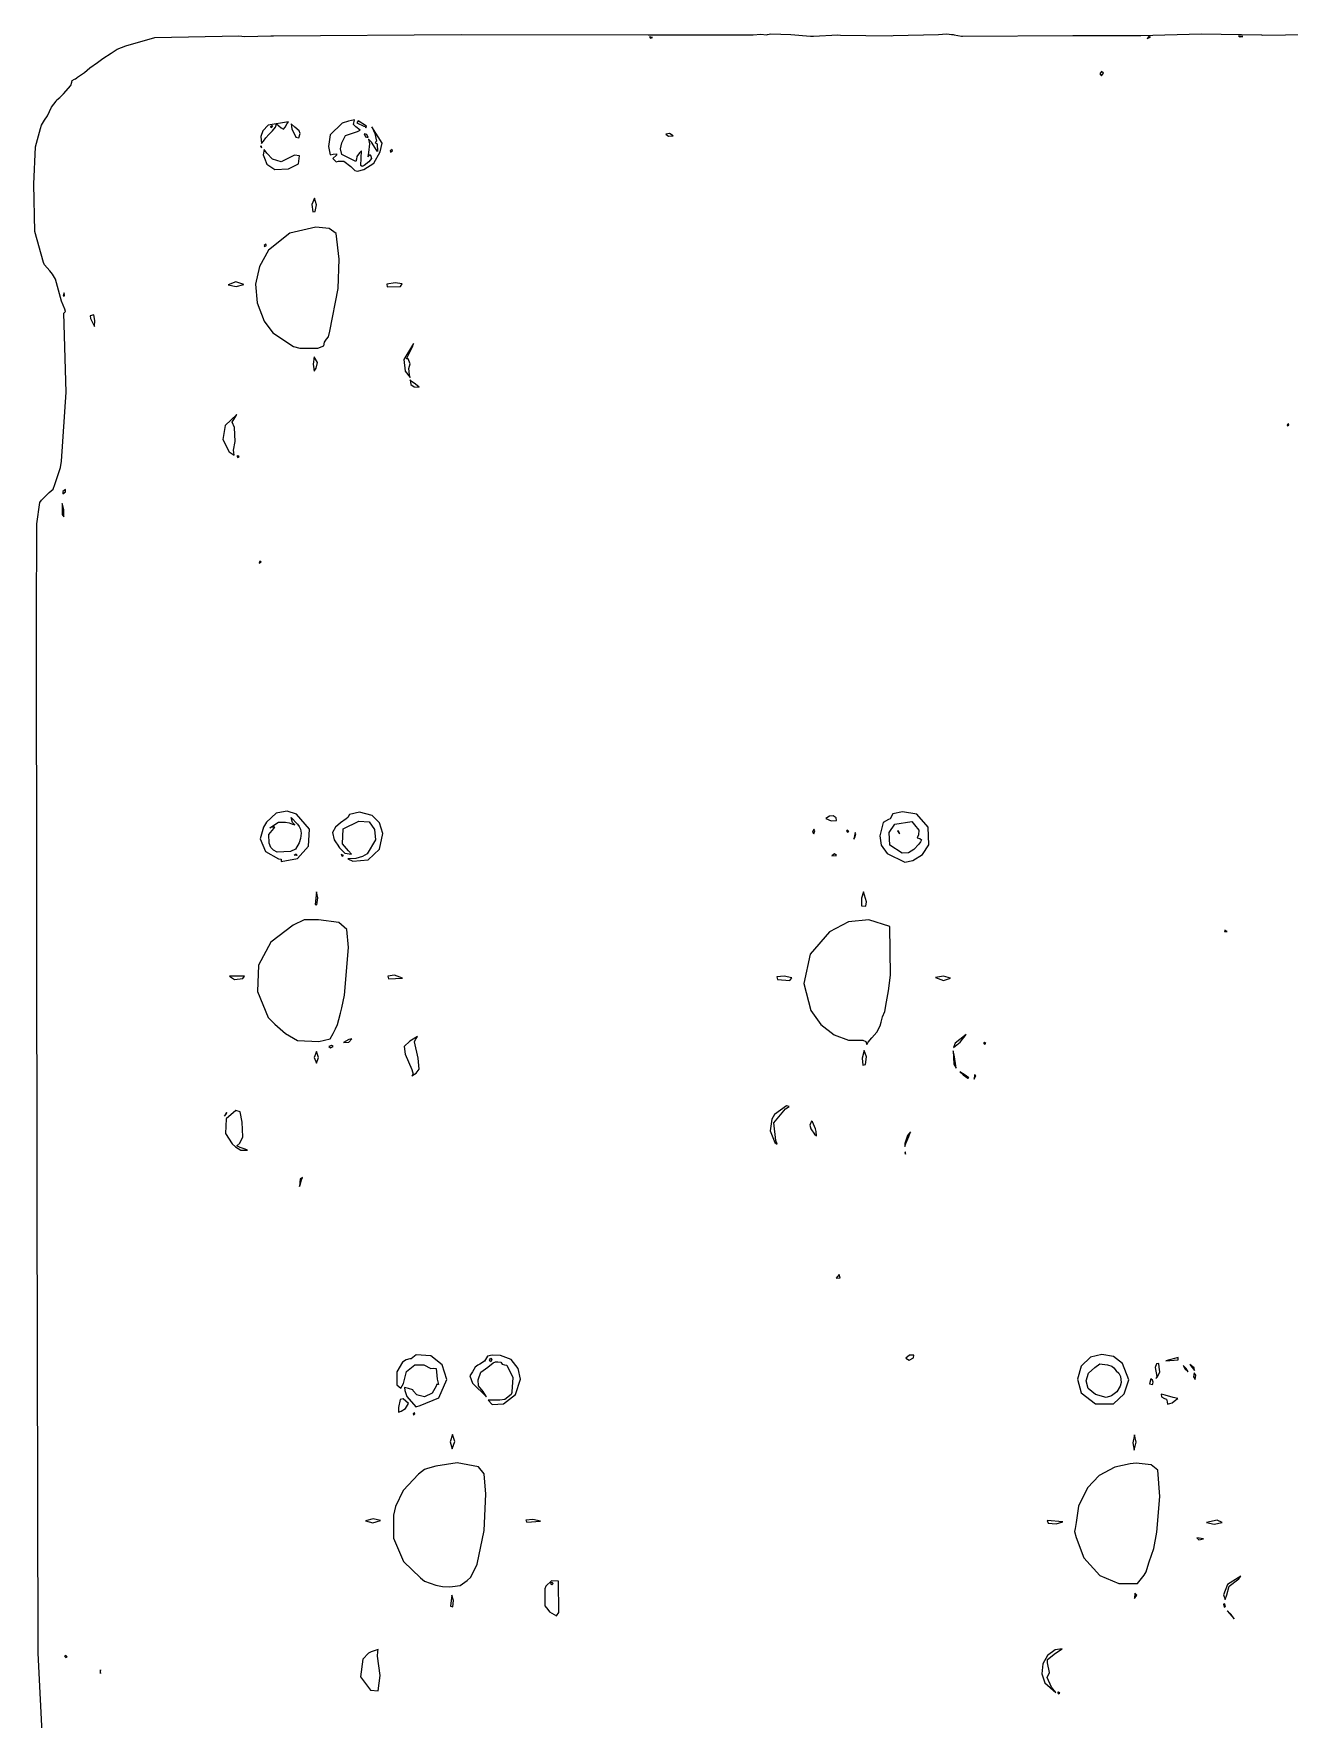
# Model space of a CAD drawing. Extents: x -33 to 316, y 14 to 132.
# Drawn here: x -32.5 to 11.3, y 73 to 131.9 of the extents above; entities that cross this region are included whole.
import ezdxf

# ---------------------------------------------------------------- set-up
doc = ezdxf.new("R2010")
doc.units = 0
doc.layers.add('Layer_1', color=7, linetype='CONTINUOUS')

msp = doc.modelspace()

# ---------------------------------------------------------------- linework, layer by layer
at = {"layer": 'Layer_1', "color": 7}
msp.add_lwpolyline([(-32.21855, 72.10727), (-32.379681, 75.344985), (-32.416631, 91.22077), (-32.439101, 111.41377), (-32.42546, 114.792923), (-32.319176, 115.54127), (-32.257946, 115.61537), (-31.992452, 115.89092), (-31.856807, 116.00643), (-31.792647, 116.16856), (-31.604436, 116.75559), (-31.562746, 116.97446), (-31.405171, 119.39362), (-31.480361, 122.15143), (-31.422961, 122.20743), (-31.447981, 122.28933), (-31.56224, 122.56536), (-31.778897, 123.33665), (-31.878287, 123.50582), (-31.972667, 123.63213), (-32.156622, 123.83347), (-32.194662, 123.92237), (-32.498258, 125.00207), (-32.535208, 126.64957), (-32.469448, 127.9619), (-32.295393, 128.59903), (-32.259303, 128.70926), (-32.154004, 128.8929), (-32.054224, 129.03667), (-31.915444, 129.34198), (-31.835964, 129.44781), (-31.749844, 129.55365), (-31.730804, 129.59705), (-31.627469, 129.68585), (-31.497294, 129.80605), (-31.240221, 130.10395), (-31.209431, 130.22248), (-31.188261, 130.27328), (-31.116291, 130.31808), (-31.073961, 130.33678), (-31.031631, 130.36248), (-31.004521, 130.38728), (-30.763962, 130.55272), (-30.572471, 130.71447), (-30.302498, 130.90441), (-30.119634, 131.04102), (-29.835589, 131.2346), (-29.618607, 131.37394), (-29.314801, 131.4826), (-28.301128, 131.77473), (-25.376792, 131.83683), (-25.158461, 131.81733), (-24.255465, 131.83503), (-24.160765, 131.83303), (-17.606455, 131.88013), (-11.071464, 131.87513), (-9.251131, 131.87521), (-7.409631, 131.87321), (-7.145048, 131.89441), (-6.943316, 131.86821), (-6.906266, 131.87621), (-6.790498, 131.90911), (-6.097296, 131.87711), (-5.408088, 131.82301), (-5.301697, 131.82601), (-4.446201, 131.86861), (-4.355051, 131.86261), (-2.590191, 131.83791), (-2.515641, 131.84291), (-0.930063, 131.88411), (-0.660037, 131.89971), (-0.563237, 131.89071), (-0.484017, 131.88571), (-0.423987, 131.87671), (-0.392127, 131.86771), (-0.127652, 131.82431), (-0.094162, 131.82831), (3.758636, 131.84211), (3.836956, 131.84611), (6.000675, 131.84711), (6.126447, 131.84511), (8.240781, 131.90081), (10.340324, 131.86831), (10.368854, 131.86031), (12.820149, 131.88821)], dxfattribs=at)
for points in [[(-10.923523, 131.77403), (-11.028929, 131.79833), (-10.989519, 131.75533), (-10.923519, 131.77403)], [(6.465787, 131.78973), (6.415517, 131.81433), (6.348477, 131.74723), (6.465787, 131.78973)], [(9.69281, 131.81433), (9.5435, 131.83813), (9.60565, 131.79763), (9.69281, 131.81423)], [(4.824477, 130.52631), (4.760977, 130.58531), (4.697477, 130.50201), (4.760977, 130.44301), (4.824477, 130.52631)], [(-24.512522, 128.16094), (-24.431442, 128.27077), (-24.325978, 128.38913), (-24.195392, 128.51293), (-24.08919, 128.64212), (-24.05697, 128.76456), (-23.896947, 128.62546), (-23.811337, 128.58036), (-23.751367, 128.64486), (-23.680317, 128.77078), (-23.641237, 128.82978), (-24.342968, 128.71597), (-24.527864, 128.51683), (-24.602164, 128.31632), (-24.576014, 128.07233), (-24.512514, 128.16093)], [(-24.258522, 128.66498), (-24.213692, 128.70728), (-24.195022, 128.66498), (-24.239852, 128.62268), (-24.258522, 128.66498)], [(-23.27204, 128.27339), (-23.22506, 128.42691), (-23.26334, 128.52281), (-23.417802, 128.64439), (-23.538384, 128.764826), (-23.519273, 128.58479), (-23.37818, 128.29296), (-23.272039, 128.27338)], [(-21.011247, 127.16235), (-20.651951, 127.3874), (-20.431732, 127.78831), (-20.363852, 128.09106), (-20.722958, 128.65861), (-20.62002, 128.4287), (-20.55788, 128.15694), (-20.60551, 128.10404), (-20.53848, 128.06174), (-20.53368, 127.79685), (-20.60188, 127.89722), (-20.732125, 128.12227), (-20.837002, 128.22047), (-20.808662, 128.06856), (-20.845092, 127.76164), (-20.869682, 127.60663), (-20.829512, 127.64893), (-20.782652, 127.69123), (-20.759112, 127.63043), (-20.735112, 127.55393), (-20.832742, 127.4363), (-20.991803, 127.30118), (-21.068383, 127.26788), (-21.104783, 127.31008), (-21.084843, 127.81824), (-21.156303, 127.74414), (-21.250223, 127.61794), (-21.257723, 127.52724), (-21.289303, 127.44034), (-21.77125, 127.68748), (-21.82012, 127.8941), (-21.77315, 128.10347), (-21.646556, 128.3528), (-21.221104, 128.49718), (-21.131635, 128.538536), (-21.284604, 128.65163), (-21.369274, 128.74143), (-21.335664, 128.89658), (-21.536748, 128.85038), (-21.766385, 128.78728), (-22.179948, 128.37416), (-22.240848, 127.96746), (-22.185971, 127.68429), (-22.081431, 127.70172), (-21.956378, 127.70972), (-21.964478, 127.66462), (-22.086948, 127.54965), (-21.974947, 127.43806), (-21.887887, 127.45196), (-21.70797, 127.46096), (-21.464553, 127.27717), (-21.316387, 127.12736), (-21.228817, 127.10396), (-21.011274, 127.16196)], [(-20.914519, 128.67554), (-21.199939, 128.86326), (-21.252859, 128.79726), (-21.001265, 128.68461), (-20.956525, 128.66741), (-20.935355, 128.62261), (-20.914515, 128.67551)], [(-20.895298, 128.38669), (-20.988912, 128.408778), (-20.948978, 128.31019), (-20.852968, 128.28739), (-20.895298, 128.38669)], [(-10.203856, 128.34259), (-10.330856, 128.41989), (-10.454087, 128.40264), (-10.362606, 128.32749), (-10.203856, 128.34249)], [(-24.591936, 127.99889), (-24.615636, 127.97519), (-24.563036, 127.92299), (-24.591936, 127.99889)], [(-23.631685, 127.18928), (-23.292594, 127.370005), (-23.255049, 127.63839), (-23.427071, 127.67039), (-23.893692, 127.43747), (-24.192461, 127.524145), (-24.393076, 127.73538), (-24.481856, 127.86064), (-24.518146, 127.68), (-24.470196, 127.55927), (-24.396116, 127.35514), (-24.113881, 127.163284), (-23.631695, 127.18928)], [(-20.004222, 127.81853), (-20.020392, 127.86083), (-20.088892, 127.81853), (-20.072722, 127.77623), (-20.004222, 127.81853)], [(-22.658326, 125.92732), (-22.732406, 126.16739), (-22.819186, 125.94161), (-22.790086, 125.68673), (-22.701993, 125.697154), (-22.658328, 125.92732)], [(-22.615685, 120.92486), (-22.402761, 121.010153), (-22.377424, 121.13683), (-22.309894, 121.23593), (-22.243544, 121.32463), (-22.191224, 121.52189), (-21.900909, 123.0135), (-21.871669, 124.03209), (-21.972663, 124.93081), (-22.221823, 125.108801), (-22.681777, 125.15732), (-23.589879, 124.946496), (-24.329781, 124.347), (-24.653155, 123.783904), (-24.789271, 123.156911), (-24.735561, 122.505838), (-24.489458, 121.8705), (-24.186614, 121.46305), (-23.459131, 120.97933), (-23.242514, 120.92093), (-22.615677, 120.92493)], [(-24.406689, 124.51631), (-24.422859, 124.55861), (-24.491359, 124.51631), (-24.475189, 124.47401), (-24.406689, 124.51631)], [(-25.197697, 123.15103), (-25.478281, 123.243469), (-25.740189, 123.13853), (-25.461918, 123.07693), (-25.197697, 123.15103)], [(-19.726073, 123.07846), (-19.661757, 123.17159), (-19.916857, 123.20397), (-20.197581, 123.166021), (-20.189363, 123.07288), (-19.726073, 123.07888)], [(-31.472613, 122.85468), (-31.510353, 122.75508), (-31.463283, 122.75208), (-31.472583, 122.85439)], [(-30.396855, 121.89126), (-30.432516, 122.089365), (-30.566189, 122.05914), (-30.555609, 121.95984), (-30.481529, 121.81954), (-30.410969, 121.67957), (-30.396859, 121.89123)], [(-19.408955, 119.99606), (-19.432525, 120.21948), (-19.390195, 120.38498), (-19.453695, 120.55229), (-19.517195, 120.54829), (-19.294092, 120.9919), (-19.275202, 121.0871), (-19.603919, 120.52554), (-19.556835, 120.125429), (-19.382615, 119.90177), (-19.408965, 119.99587)], [(-22.669279, 120.23006), (-22.627909, 120.42894), (-22.739704, 120.62164), (-22.776854, 120.36764), (-22.739347, 120.123448), (-22.669277, 120.23006)], [(-19.072141, 119.56418), (-19.196642, 119.67058), (-19.347856, 119.77552), (-19.390186, 119.81732), (-19.358436, 119.66043), (-19.250499, 119.57713), (-19.072137, 119.56423)], [(-25.549689, 117.27731), (-25.556989, 117.36201), (-25.503309, 117.66892), (-25.523759, 118.15576), (-25.602629, 118.33726), (-25.507379, 118.48854), (-25.443879, 118.60954), (-25.854416, 118.22345), (-25.931623, 117.74185), (-25.705953, 117.30909), (-25.535231, 117.19267), (-25.549711, 117.27737)], [(11.301477, 118.25098), (11.282807, 118.29328), (11.237977, 118.25098), (11.256647, 118.20868), (11.301477, 118.25098)], [(-25.359189, 117.12663), (-25.401519, 117.17143), (-25.443849, 117.15273), (-25.401519, 117.10793), (-25.359189, 117.12663)], [(-31.427464, 115.9033), (-31.426605, 115.986525), (-31.518454, 115.9229), (-31.523954, 115.838), (-31.427494, 115.9033)], [(-31.480717, 115.27707), (-31.539857, 115.49932), (-31.538357, 115.11554), (-31.482397, 115.03364), (-31.480697, 115.27706)], [(-24.596899, 113.44951), (-24.639919, 113.48891), (-24.658589, 113.42291), (-24.596899, 113.44951)], [(-23.327413, 103.10655), (-22.943068, 103.534578), (-22.904029, 104.13296), (-23.352027, 104.656195), (-23.681689, 104.753209), (-24.004522, 104.70063), (-24.071322, 104.68613), (-24.402868, 104.37722), (-24.51288, 104.19544), (-24.626445, 103.791938), (-24.44257, 103.34924), (-23.983162, 103.09551), (-23.891242, 103.07821), (-23.889042, 102.99391), (-23.327393, 103.10664)], [(-24.031547, 103.32848), (-24.157218, 103.39198), (-24.258522, 103.48938), (-24.307352, 103.63558), (-24.324056, 103.937059), (-24.14532, 104.15402), (-24.11162, 104.19842), (-24.19981, 104.19242), (-24.2882, 104.16962), (-23.990166, 104.37299), (-23.745027, 104.37211), (-23.619128, 104.34721), (-23.49385, 104.29971), (-23.41185, 104.27291), (-23.49652, 104.36561), (-23.5405, 104.53495), (-23.327184, 104.29866), (-23.259294, 104.22166), (-23.216274, 104.13076), (-23.191914, 103.9871), (-23.215524, 103.79708), (-23.263484, 103.64564), (-23.396077, 103.43429), (-23.56963, 103.34959), (-24.03154, 103.32839)], [(-20.854366, 103.05191), (-20.462486, 103.425656), (-20.338037, 103.97419), (-20.463741, 104.342874), (-20.711177, 104.60901), (-21.154733, 104.72155), (-21.505749, 104.64185), (-21.566859, 104.52936), (-21.620769, 104.49176), (-21.823947, 104.34359), (-21.999335, 104.19634), (-22.097439, 104.015395), (-22.036015, 103.75789), (-21.972515, 103.64903), (-21.934325, 103.60363), (-21.851355, 103.47518), (-21.667263, 103.28811), (-21.439782, 103.25596), (-21.539472, 103.37132), (-21.753136, 103.61127), (-21.724188, 104.138963), (-21.185528, 104.41152), (-20.822613, 104.38522), (-20.638615, 104.112961), (-20.594013, 103.74933), (-20.889465, 103.26501), (-21.056248, 103.17761), (-21.284207, 103.09931), (-21.570143, 103.085348), (-21.390904, 103.00801), (-20.854363, 103.05191)], [(-4.506232, 104.51979), (-4.608735, 104.59849), (-4.744829, 104.57729), (-4.864948, 104.50179), (-4.68273, 104.42309), (-4.49528, 104.433303), (-4.506232, 104.51979)], [(-1.834247, 103.03241), (-1.490705, 103.241335), (-1.271783, 103.58172), (-1.296197, 104.197929), (-1.695148, 104.65471), (-2.192013, 104.73211), (-2.532796, 104.662239), (-2.627536, 104.48514), (-2.685206, 104.46104), (-2.863776, 104.35879), (-2.983713, 103.8982), (-2.938426, 103.570164), (-2.72663, 103.2777), (-2.115295, 102.97099), (-1.834252, 103.03239)], [(-2.202856, 103.29331), (-2.630419, 103.565031), (-2.663382, 104.00872), (-2.46159, 104.30068), (-1.86419, 104.39418), (-1.77594, 104.27976), (-1.624764, 104.09736), (-1.634814, 103.92387), (-1.677648, 103.825815), (-1.587664, 103.80054), (-1.525524, 103.75634), (-1.564914, 103.68834), (-1.617834, 103.59894), (-1.800688, 103.41902), (-1.984133, 103.29672), (-2.202861, 103.29372)], [(-5.250856, 104.07431), (-5.293186, 104.13281), (-5.335516, 104.02198), (-5.293186, 103.96348), (-5.250856, 104.07431)], [(-4.065523, 104.04564), (-4.107853, 104.09044), (-4.150183, 104.07174), (-4.107853, 104.02694), (-4.065523, 104.04564)], [(-3.853856, 103.83345), (-3.825496, 103.9674), (-3.841606, 104.0138), (-3.890316, 103.7734), (-3.853856, 103.8334)], [(-2.324689, 104.05558), (-2.370899, 104.06578), (-2.297749, 103.9603), (-2.324689, 104.0555)], [(-23.434165, 103.22402), (-23.372025, 103.26452), (-23.347005, 103.20742), (-23.434165, 103.22402)], [(-21.719371, 103.2025), (-21.797411, 103.2425), (-21.759631, 103.1786), (-21.719371, 103.2024)], [(-4.49942, 103.2125), (-4.57, 103.2654), (-4.65819, 103.1988), (-4.49942, 103.2125)], [(-22.607522, 101.72584), (-22.660442, 101.942), (-22.710612, 101.49488), (-22.643838, 101.48124), (-22.607521, 101.72584)], [(-3.469417, 101.43409), (-3.452197, 101.59284), (-3.550817, 101.94388), (-3.628207, 101.71927), (-3.618907, 101.45526), (-3.469367, 101.43406)], [(-22.184124, 96.8092), (-22.080073, 96.98671), (-21.991603, 97.15595), (-21.930193, 97.30178), (-21.881173, 97.4778), (-21.817673, 97.69726), (-21.774433, 97.88864), (-21.675223, 98.33314), (-21.546382, 99.98934), (-21.598453, 100.625896), (-21.880836, 100.86604), (-22.586349, 100.95734), (-23.094349, 100.95782), (-23.468895, 100.77871), (-24.251323, 100.181868), (-24.679101, 99.37228), (-24.722484, 98.458727), (-24.351728, 97.54999), (-24.110065, 97.31715), (-23.741711, 96.9954), (-23.320713, 96.745669), (-22.571893, 96.71064), (-22.184117, 96.80924)], [(-3.263865, 96.84226), (-3.092612, 97.03842), (-2.976473, 97.26178), (-2.933533, 97.38878), (-2.887273, 97.57114), (-2.810763, 97.76164), (-2.750253, 98.10031), (-2.686123, 98.48131), (-2.611943, 99.03164), (-2.640623, 100.73049), (-3.367996, 100.95729), (-4.081848, 100.88618), (-4.742863, 100.54501), (-5.417074, 99.76438), (-5.636819, 98.74075), (-5.389034, 97.79373), (-5.039539, 97.300741), (-4.583818, 96.943369), (-4.077973, 96.753537), (-3.578109, 96.76317), (-3.472863, 96.71117), (-3.439784, 96.602206), (-3.395493, 96.68297), (-3.263871, 96.84223)], [(9.142477, 100.55564), (9.068397, 100.59734), (9.057817, 100.55564), (9.142487, 100.55564)], [(-25.22822, 98.90683), (-25.17, 98.99153), (-25.697854, 98.99753), (-25.527206, 98.870903), (-25.228219, 98.90653)], [(-19.655067, 98.92203), (-19.93996, 99.02573), (-20.162219, 98.991436), (-20.147029, 98.89808), (-19.655067, 98.92208)], [(-6.122152, 98.84583), (-6.055192, 98.93053), (-6.330358, 98.98953), (-6.581485, 98.965939), (-6.554725, 98.871), (-6.122154, 98.8459)], [(-0.517044, 98.91823), (-0.757921, 98.98953), (-1.041615, 98.94243), (-0.756651, 98.84393), (-0.517044, 98.91823)], [(-22.078356, 96.53398), (-22.139356, 96.57628), (-22.226516, 96.53398), (-22.165516, 96.49168), (-22.078356, 96.53398)], [(-21.528022, 96.69337), (-21.424937, 96.80175), (-21.53077, 96.78355), (-21.714995, 96.67452), (-21.528022, 96.69342)], [(-19.180223, 95.60808), (-19.074921, 95.74566), (-19.110081, 96.13181), (-19.232002, 96.70331), (-19.206242, 96.78071), (-19.136182, 96.88654), (-19.398975, 96.7255), (-19.593899, 96.53604), (-19.560599, 96.26751), (-19.328096, 95.72962), (-19.285976, 95.57503), (-19.333066, 95.51793), (-19.180223, 95.60803)], [(0.028333, 96.95088), (-0.357338, 96.65638), (-0.408684, 96.500126), (-0.18144, 96.69128), (0.028333, 96.9509)], [(0.718144, 96.6366), (0.675814, 96.6814), (0.633484, 96.6627), (0.675814, 96.6179), (0.718144, 96.6366)], [(-22.586356, 96.15298), (-22.660436, 96.35658), (-22.734516, 96.15298), (-22.660436, 95.94937), (-22.586356, 96.15298)], [(-3.488249, 95.90945), (-3.452779, 96.17373), (-3.527239, 96.39909), (-3.599859, 96.1348), (-3.573372, 95.879768), (-3.488252, 95.90945)], [(-0.340914, 95.94364), (-0.382524, 96.25025), (-0.424854, 96.38562), (-0.401204, 95.92055), (-0.319488, 95.785126), (-0.340904, 95.94365)], [(0.121949, 95.44701), (-0.043856, 95.55672), (-0.192023, 95.65272), (-0.073246, 95.543), (0.09256, 95.43329), (0.12195, 95.44699)], [(0.370138, 95.52129), (0.317218, 95.54159), (0.305388, 95.40131), (0.370128, 95.52125)], [(-25.785921, 94.20564), (-25.801351, 94.22934), (-25.867181, 94.10587), (-25.785911, 94.20567)], [(-25.070264, 92.91553), (-25.145404, 92.94953), (-25.326006, 93.00393), (-25.445222, 93.06563), (-25.339204, 93.15943), (-25.2321, 93.383765), (-25.254134, 93.88824), (-25.326392, 94.256056), (-25.477294, 94.30627), (-25.809526, 94.00602), (-25.841541, 93.494761), (-25.609323, 93.13891), (-25.486183, 93.03477), (-25.306266, 92.92163), (-25.070258, 92.91563)], [(-6.619978, 93.2489), (-6.682284, 93.875874), (-6.279416, 94.36019), (-6.14626, 94.435703), (-6.238876, 94.45969), (-6.666539, 94.16336), (-6.753749, 93.99403), (-6.815665, 93.590509), (-6.65165, 93.17885), (-6.573157, 93.127383), (-6.61998, 93.24885)], [(-5.205244, 93.56452), (-5.227174, 93.66488), (-5.270994, 93.73918), (-5.340424, 93.90396), (-5.366144, 93.93056), (-5.433234, 93.78898), (-5.388914, 93.66198), (-5.268659, 93.47015), (-5.200799, 93.41665), (-5.205199, 93.56457)], [(-1.976441, 93.3889), (-1.911, 93.554256), (-2.013461, 93.4225), (-2.114334, 93.14733), (-2.110934, 93.0415), (-2.078654, 93.1476), (-1.976459, 93.38892)], [(-2.089271, 92.85891), (-2.114851, 92.83331), (-2.092621, 92.77771), (-2.089321, 92.85881)], [(-23.23062, 91.70937), (-23.17776, 91.8787), (-23.143666, 91.960324), (-23.23405, 91.9112), (-23.25663, 91.65155), (-23.23062, 91.70935)], [(-4.370323, 88.45675), (-4.401693, 88.57528), (-4.510025, 88.44828), (-4.370325, 88.45628)], [(-19.037131, 84.00328), (-18.385997, 84.264843), (-18.109427, 84.90403), (-18.264101, 85.414178), (-18.666256, 85.73318), (-19.173166, 85.771245), (-19.358071, 85.63306), (-19.399551, 85.62506), (-19.526552, 85.59766), (-19.656688, 85.51536), (-19.849713, 85.177504), (-19.855166, 84.72171), (-19.712248, 84.60481), (-19.615858, 84.76207), (-19.520319, 85.189346), (-19.223156, 85.41491), (-18.908059, 85.41591), (-18.667281, 85.29178), (-18.568761, 85.29978), (-18.480211, 85.29078), (-18.458861, 85.04086), (-18.441041, 84.91344), (-18.403005, 84.735659), (-18.466031, 84.7304), (-18.478141, 84.6761), (-18.6135, 84.43268), (-18.883895, 84.303321), (-19.074466, 84.34518), (-19.158536, 84.36888), (-19.284847, 84.51084), (-19.291747, 84.54764), (-19.44324, 84.59584), (-19.584023, 84.621778), (-19.573841, 84.51894), (-19.499661, 84.31677), (-19.189002, 83.95093), (-19.037088, 84.00363)], [(-16.130522, 84.05145), (-15.708312, 84.37896), (-15.537856, 84.91371), (-15.615067, 85.294538), (-15.854335, 85.60563), (-16.237829, 85.7445), (-16.522106, 85.7573), (-16.690826, 85.7269), (-16.761276, 85.60427), (-16.793636, 85.54367), (-16.958984, 85.44757), (-17.027644, 85.41107), (-17.118064, 85.33907), (-17.213314, 85.16839), (-17.308391, 85.032141), (-17.213526, 84.78085), (-16.72098, 84.29981), (-16.833857, 84.48839), (-17.00172, 84.680351), (-17.010106, 84.89098), (-16.925019, 85.16599), (-16.680556, 85.33711), (-16.48775, 85.49337), (-16.4059, 85.52767), (-16.3223, 85.52567), (-16.215197, 85.50657), (-16.172867, 85.43777), (-16.088197, 85.42187), (-16.008397, 85.40597), (-15.806105, 84.976701), (-15.831627, 84.47679), (-15.834227, 84.45229), (-15.856498, 84.38677), (-16.080036, 84.20731), (-16.260988, 84.18061), (-16.668822, 84.18761), (-16.519448, 84.033676), (-16.13056, 84.05114)], [(-16.611498, 85.59106), (-16.575018, 85.65456), (-16.538538, 85.59106), (-16.575018, 85.52756), (-16.611498, 85.59106)], [(-1.806457, 85.66275), (-1.795056, 85.761519), (-1.945829, 85.76065), (-2.075856, 85.64797), (-1.963709, 85.57727), (-1.806457, 85.66277)], [(5.177656, 84.06155), (5.546805, 84.406633), (5.713241, 84.89747), (5.492926, 85.46771), (5.177397, 85.708118), (4.773247, 85.78015), (4.368583, 85.682921), (4.045058, 85.36763), (3.919602, 84.91683), (4.04461, 84.44233), (4.551681, 84.054169), (5.177656, 84.06155)], [(4.552136, 84.38456), (4.295128, 84.591035), (4.220265, 84.85838), (4.299394, 85.128509), (4.527432, 85.3245), (4.70434, 85.4515), (4.77791, 85.4475), (4.96841, 85.4131), (5.120813, 85.377), (5.183503, 85.3162), (5.272053, 85.21319), (5.357523, 85.13309), (5.417143, 85.00673), (5.440743, 84.79599), (5.406393, 84.67612), (5.287956, 84.48053), (5.153242, 84.36688), (5.101952, 84.33068), (4.924944, 84.273736), (4.552134, 84.38498)], [(6.799543, 85.17865), (6.775803, 85.33203), (6.755793, 85.46907), (6.682443, 85.45187), (6.628513, 85.32487), (6.687143, 85.01037), (6.655619, 84.938008), (6.707803, 84.99817), (6.799533, 85.17864)], [(7.43047, 85.58775), (7.43837, 85.67705), (7.00988, 85.56119), (7.430491, 85.58779)], [(7.717888, 85.29025), (7.604672, 85.39898), (7.668172, 85.27889), (7.778886, 85.17299), (7.717892, 85.29029)], [(7.999363, 85.31585), (7.844334, 85.42861), (8.010174, 85.21674), (7.999364, 85.31584)], [(6.556723, 84.8088), (6.536053, 84.8866), (6.477973, 84.9337), (6.436093, 84.75885), (6.543933, 84.72615), (6.556723, 84.80885)], [(8.055526, 85.0561), (7.994227, 85.14193), (7.965156, 85.0018), (8.024846, 84.9116), (8.055526, 85.05607)], [(-19.698553, 83.79653), (-19.552878, 83.89283), (-19.449659, 84.072599), (-19.630188, 84.23361), (-19.731471, 84.208271), (-19.79298, 83.9292), (-19.790135, 83.761894), (-19.69855, 83.79651)], [(7.225331, 84.08869), (7.350342, 84.1996), (7.425329, 84.247338), (7.257342, 84.2827), (6.98339, 84.3571), (6.846058, 84.394188), (6.858612, 84.2959), (6.96296, 84.2425), (7.0311, 84.2197), (7.04698, 84.1305), (7.06286, 84.0458), (7.225339, 84.0886)], [(-19.220856, 83.70691), (-19.239526, 83.74921), (-19.284356, 83.70691), (-19.265686, 83.66461), (-19.220856, 83.70691)], [(-17.832326, 82.74427), (-17.906406, 82.98728), (-17.993186, 82.73018), (-17.919106, 82.48717), (-17.832326, 82.74427)], [(5.967477, 82.71567), (5.914557, 82.97689), (5.849037, 82.6982), (5.901957, 82.43698), (5.967477, 82.71567)], [(-18.025219, 77.66307), (-17.909362, 77.67107), (-17.635674, 77.705944), (-17.39901, 77.88886), (-17.269297, 78.00524), (-17.043128, 78.45727), (-16.806035, 79.636436), (-16.741841, 80.89955), (-16.802051, 81.615133), (-16.996059, 81.85574), (-17.744783, 81.998148), (-18.495987, 81.88284), (-18.778209, 81.80194), (-18.889245, 81.76654), (-19.092328, 81.59524), (-19.631333, 81.028453), (-19.897775, 80.47221), (-19.970005, 80.16342), (-19.964288, 79.360678), (-19.615007, 78.55411), (-19.030353, 77.97929), (-18.882186, 77.86703), (-18.486082, 77.71908), (-18.261947, 77.67968), (-18.025216, 77.66298)], [(6.015633, 77.78123), (6.243558, 78.06817), (6.312958, 78.19069), (6.374198, 78.38777), (6.426708, 78.53312), (6.582868, 79.00006), (6.68793, 79.57949), (6.797019, 80.81459), (6.721359, 81.73493), (6.496654, 81.92515), (5.967513, 81.98445), (5.761557, 81.96435), (5.227224, 81.84715), (4.681301, 81.555429), (4.265652, 81.11895), (3.95143, 80.480804), (3.870198, 79.91012), (3.832678, 79.70507), (3.811948, 79.59235), (3.868638, 79.38811), (4.141775, 78.675255), (4.694556, 78.06422), (5.360226, 77.782093), (6.015638, 77.78114)], [(-20.427356, 79.98158), (-20.680776, 80.04508), (-20.94887, 79.96888), (-20.69545, 79.90538), (-20.427356, 79.98158)], [(-14.839356, 79.96038), (-15.103939, 80.01528), (-15.351364, 79.99538), (-15.315606, 79.92388), (-14.839356, 79.96028)], [(3.40631, 79.93918), (2.860744, 79.98208), (2.892512, 79.889625), (3.173477, 79.86473), (3.40631, 79.93923)], [(8.973143, 79.91378), (8.793227, 79.98788), (8.42281, 79.91508), (8.697977, 79.85448), (8.973143, 79.91368)], [(8.315093, 79.34357), (8.091518, 79.37217), (8.157238, 79.30437), (8.315091, 79.34367)], [(-14.199401, 76.76431), (-14.205601, 77.86702), (-14.454581, 77.879419), (-14.648834, 77.69327), (-14.684584, 77.59387), (-14.686084, 77.00699), (-14.579151, 76.87861), (-14.521831, 76.78981), (-14.271322, 76.65021), (-14.199372, 76.76428)], [(-14.479523, 77.78031), (-14.437193, 77.82261), (-14.394863, 77.78031), (-14.437193, 77.73801), (-14.479523, 77.78031)], [(9.129857, 77.38993), (9.214184, 77.687533), (9.548335, 77.94825), (9.619755, 78.03255), (9.163258, 77.74516), (9.023723, 77.38546), (9.075993, 77.22742), (9.129863, 77.38989)], [(-17.874057, 77.19247), (-17.929687, 77.37814), (-17.973457, 76.98561), (-17.900867, 76.970634), (-17.874057, 77.19247)], [(5.995593, 77.37523), (5.926473, 77.44153), (5.911743, 77.25738), (5.995593, 77.37519)], [(9.062573, 77.07281), (9.015473, 77.05501), (9.046343, 76.95921), (9.093443, 76.97701), (9.062573, 77.07281)], [(9.286893, 76.70196), (9.150245, 76.82852), (9.385385, 76.55264), (9.286895, 76.70196)], [(-20.503317, 74.03646), (-20.433834, 74.569778), (-20.527877, 75.2475), (-20.522377, 75.40355), (-20.502327, 75.47755), (-20.744893, 75.39495), (-20.840143, 75.34285), (-21.039442, 75.13619), (-21.120957, 74.520406), (-20.77174, 74.0516), (-20.503355, 74.0365)], [(3.009535, 74.15985), (2.863823, 74.4932), (2.945373, 74.67503), (2.877223, 75.00752), (2.874423, 75.12726), (3.14959, 75.34664), (3.385165, 75.49927), (3.134207, 75.46937), (2.868203, 75.271858), (2.706321, 74.970434), (2.668037, 74.627773), (2.772831, 74.30655), (3.168306, 73.97041), (3.009556, 74.15981)], [(-31.370522, 75.2166), (-31.412852, 75.2614), (-31.455182, 75.2427), (-31.412852, 75.1979), (-31.370522, 75.2166)], [(-30.198185, 74.76325), (-30.219265, 74.71115), (-30.199745, 74.63625), (-30.198145, 74.76325)], [(3.300477, 73.94656), (3.258147, 73.99136), (3.215817, 73.97266), (3.258147, 73.92786), (3.300477, 73.94656)]]:
    msp.add_lwpolyline(points, close=True, dxfattribs=at)

doc.saveas('drawing.dxf')
